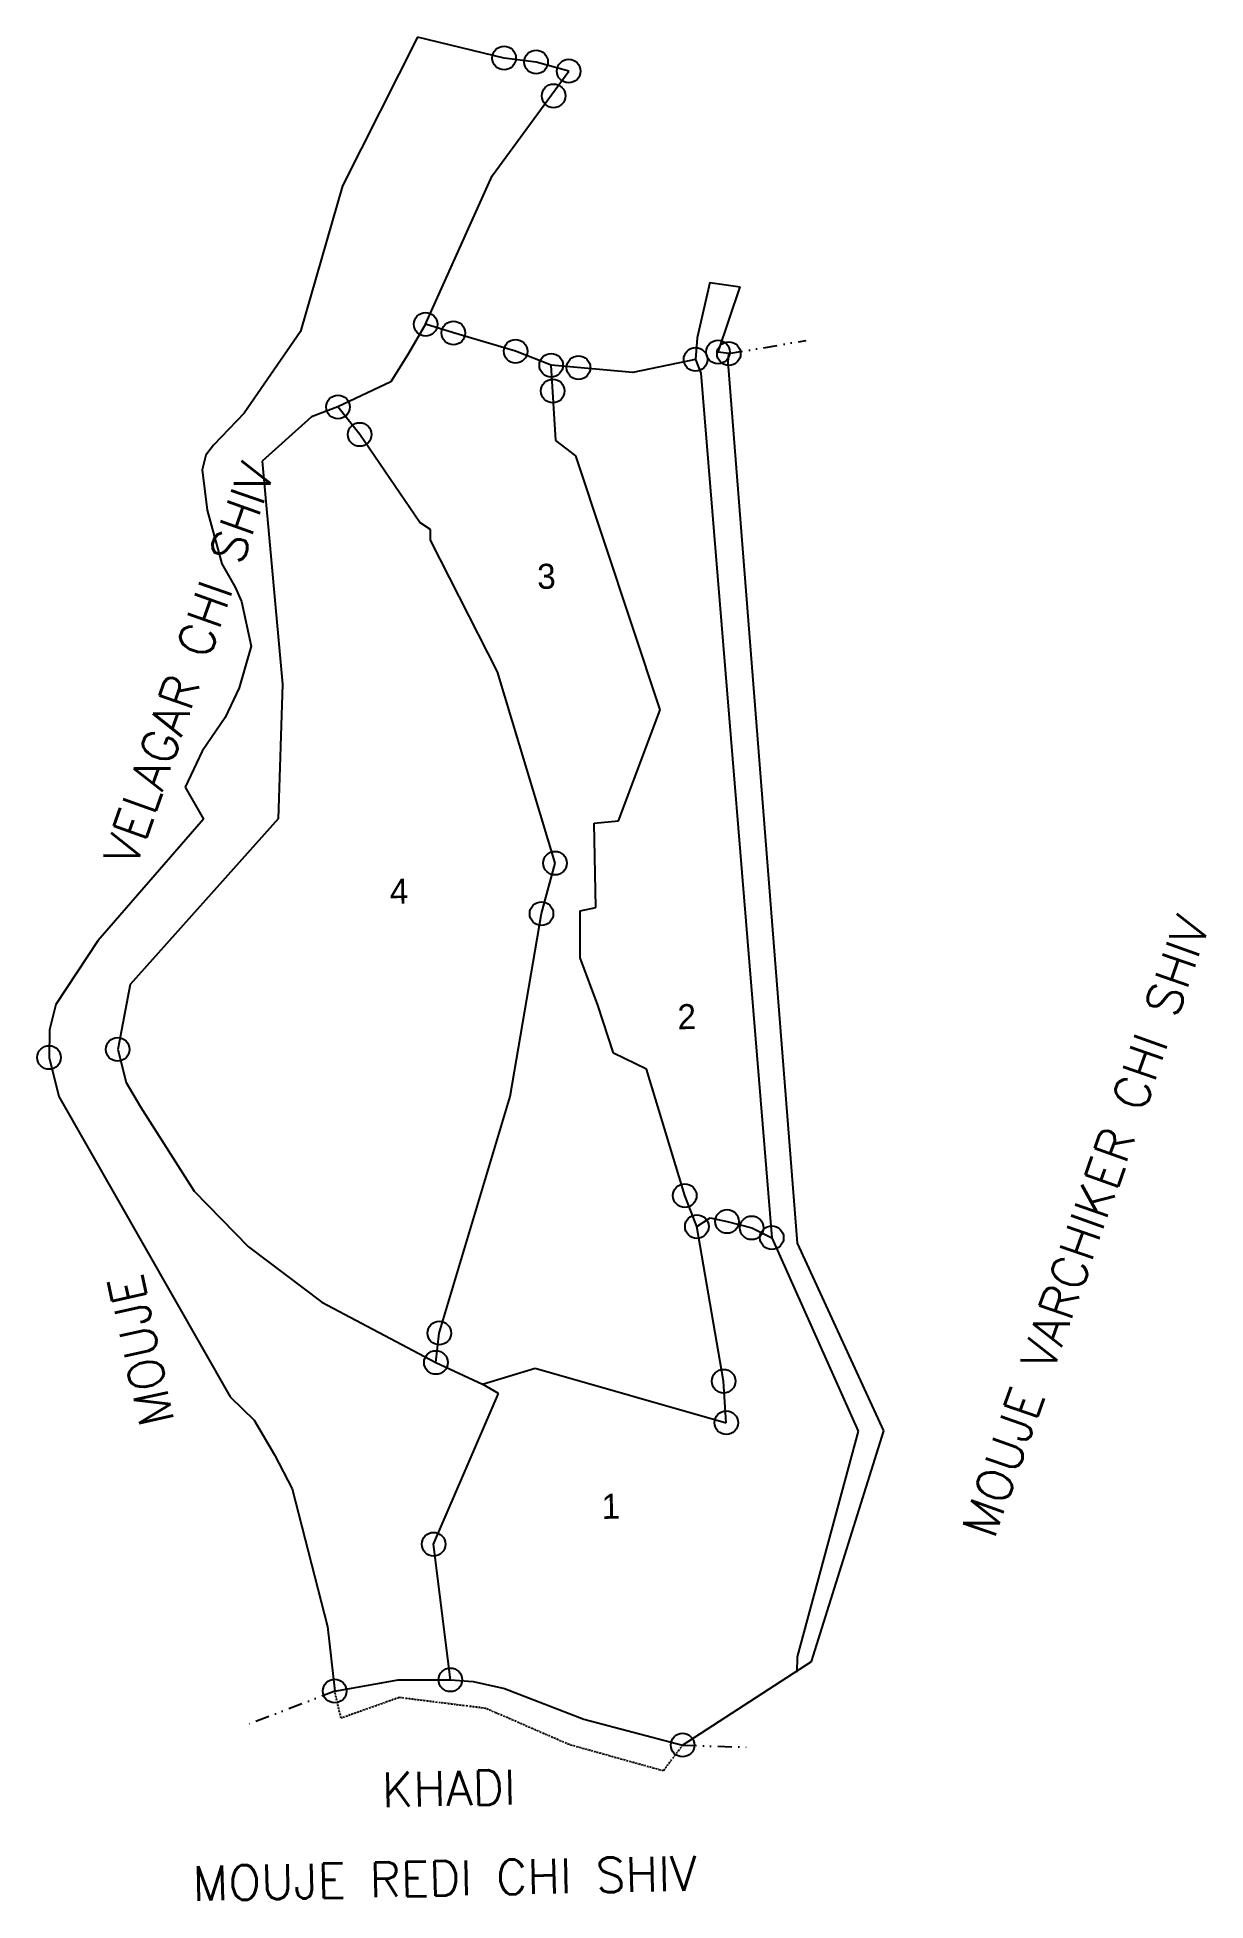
# Model space of a CAD drawing. Header units: metres. Extents: x 357250 to 357671, y 1742631 to 1743301.
import ezdxf
from ezdxf.enums import TextEntityAlignment as Align

# ---------------------------------------------------------------- set-up
doc = ezdxf.new("R2010")
doc.units = ezdxf.units.M
doc.header["$MEASUREMENT"] = 0
doc.linetypes.add('DASHDOT', pattern=[1, 0.5, -0.25, 0, -0.25])
doc.linetypes.add('DIVIDE', pattern=[1.25, 0.5, -0.25, 0, -0.25, 0, -0.25])
for name, color, linetype in [('OFF', 1, 'Continuous'), ('POLY_PARCEL', 6, 'Continuous'), ('POLY_ROAD', 30, 'Continuous'), ('POLY_WATER', 4, 'Continuous'), ('TEXT_MAPOUT', 7, 'Continuous'), ('TEXT_PARCEL', 7, 'Continuous'), ('V_BOUND_LINE', 7, 'Continuous'), ('V_BOUND_STREAM_LINE', 7, 'DASHDOT'), ('V_DIVIDE_LINE', 7, 'DIVIDE')]:
    doc.layers.add(name, color=color, linetype=linetype)
doc.styles.get("Standard").update_dxf_attribs({"font": 'simplex.shx'})
doc.styles.add('TEXT_MAP', font='')
doc.styles.get('TEXT_MAP').set_extended_font_data('Kruti Dev 050')

msp = doc.modelspace()

# ---------------------------------------------------------------- linework, layer by layer
for centre in [(357418.19, 1743293.77), (357429.7, 1743292.33), (357441.43, 1743289.07), (357435.99, 1743280.15), (357389.94, 1743197.95), (357399.94, 1743194.83), (357422.32, 1743188.24), (357435.12, 1743183.22), (357487.08, 1743185.33), (357495.16, 1743187.97), (357499.05, 1743187.4), (357444.95, 1743182.35), (357435.69, 1743173.96), (357358.41, 1743168.2), (357366.22, 1743158.3), (357436.51, 1743004.06), (357431.65, 1742985.89), (357279.13, 1742937.05), (357254.44, 1742934.14), (357483.2, 1742884.44), (357498.42, 1742875.14), (357487.55, 1742873.29), (357507.29, 1742872.84), (357514.52, 1742869.29), (357394.86, 1742834.98), (357393.64, 1742824.39), (357497.18, 1742817.66), (357498.15, 1742802.72), (357392.81, 1742759), (357398.86, 1742710.2), (357357.22, 1742706.16), (357482.42, 1742686.73)]:
    msp.add_circle(centre, 4.25)
at = {"layer": 'OFF'}
msp.add_line((357492.17, 1743212.98), (357503.16, 1743211.44), dxfattribs=at)
at = {"layer": 'POLY_PARCEL'}
for p, q in [((357389.94, 1743197.95), (357383.8, 1743187.45)), ((357383.8, 1743187.45), (357377.43, 1743177.28)), ((357436.79, 1743156.12), (357435.12, 1743183.22)), ((357377.43, 1743177.28), (357358.41, 1743168.2)), ((357358.41, 1743168.2), (357348.84, 1743164.69)), ((357366.22, 1743158.3), (357358.41, 1743168.2)), ((357358.41, 1743168.2), (357358.41, 1743168.2)), ((357358.41, 1743168.2), (357358.41, 1743168.2)), ((357358.41, 1743168.2), (357358.41, 1743168.2)), ((357348.84, 1743164.69), (357331.1, 1743148.74)), ((357387.83, 1743126.68), (357366.22, 1743158.3)), ((357366.22, 1743158.3), (357366.22, 1743158.3)), ((357366.22, 1743158.3), (357366.22, 1743158.3)), ((357443.98, 1743150.62), (357436.79, 1743156.12)), ((357331.1, 1743148.74), (357331.1, 1743148.74)), ((357331.1, 1743148.74), (357338.41, 1743068.45)), ((357474.4, 1743059.29), (357443.98, 1743150.62)), ((357443.98, 1743150.62), (357443.98, 1743150.62)), ((357443.98, 1743150.62), (357443.98, 1743150.62)), ((357391.66, 1743124.11), (357387.83, 1743126.68)), ((357391.74, 1743120.34), (357391.66, 1743124.11)), ((357415.79, 1743072.86), (357391.74, 1743120.34)), ((357391.74, 1743120.34), (357391.74, 1743120.34)), ((357391.74, 1743120.34), (357391.74, 1743120.34)), ((357391.74, 1743120.34), (357391.74, 1743120.34)), ((357391.74, 1743120.34), (357391.74, 1743120.34)), ((357338.41, 1743068.45), (357336.93, 1743020.04)), ((357338.41, 1743068.45), (357338.41, 1743068.45)), ((357436.51, 1743004.06), (357415.79, 1743072.86)), ((357415.79, 1743072.86), (357415.79, 1743072.86)), ((357459.37, 1743019.31), (357474.4, 1743059.29)), ((357474.4, 1743059.29), (357474.4, 1743059.29)), ((357474.4, 1743059.29), (357474.4, 1743059.29)), ((357474.4, 1743059.29), (357474.4, 1743059.29)), ((357336.93, 1743020.04), (357283.59, 1742960.44)), ((357336.93, 1743020.04), (357336.93, 1743020.04)), ((357336.93, 1743020.04), (357336.93, 1743020.04)), ((357450.55, 1743018.42), (357459.37, 1743019.31)), ((357451.18, 1742988.06), (357450.55, 1743018.42)), ((357431.65, 1742985.89), (357436.51, 1743004.06)), ((357436.51, 1743004.06), (357436.51, 1743004.06)), ((357420.41, 1742920.14), (357431.65, 1742985.89)), ((357431.65, 1742985.89), (357431.65, 1742985.89)), ((357445.54, 1742986.89), (357451.18, 1742988.06)), ((357445.54, 1742969.94), (357445.54, 1742986.89)), ((357451.93, 1742952.91), (357445.54, 1742969.94)), ((357283.59, 1742960.44), (357279.13, 1742937.05)), ((357283.59, 1742960.44), (357283.59, 1742960.44)), ((357283.59, 1742960.44), (357283.59, 1742960.44)), ((357457.59, 1742935.72), (357451.93, 1742952.91)), ((357279.13, 1742937.05), (357282.2, 1742925.11)), ((357469.37, 1742929.96), (357457.59, 1742935.72)), ((357483.2, 1742884.44), (357469.37, 1742929.96)), ((357282.2, 1742925.11), (357287.33, 1742916.38)), ((357394.86, 1742834.98), (357420.41, 1742920.14)), ((357420.41, 1742920.14), (357420.41, 1742920.14)), ((357287.33, 1742916.38), (357306.69, 1742886.06)), ((357306.69, 1742886.06), (357306.69, 1742886.06)), ((357306.69, 1742886.06), (357326.19, 1742865.99)), ((357487.55, 1742873.29), (357483.2, 1742884.44)), ((357483.2, 1742884.44), (357483.2, 1742884.44)), ((357487.55, 1742873.29), (357492.32, 1742876.39)), ((357497.18, 1742817.66), (357487.55, 1742873.29)), ((357487.55, 1742873.29), (357487.55, 1742873.29)), ((357492.32, 1742876.39), (357498.42, 1742875.14)), ((357498.42, 1742875.14), (357507.29, 1742872.84)), ((357507.29, 1742872.84), (357514.52, 1742869.29)), ((357326.19, 1742865.99), (357352.54, 1742846.14)), ((357352.54, 1742846.14), (357352.54, 1742846.14)), ((357352.54, 1742846.14), (357352.54, 1742846.14)), ((357352.54, 1742846.14), (357393.64, 1742824.39)), ((357393.64, 1742824.39), (357394.86, 1742834.98)), ((357393.64, 1742824.39), (357393.64, 1742824.39)), ((357393.64, 1742824.39), (357410.42, 1742816.61)), ((357410.42, 1742816.61), (357429.39, 1742822.3)), ((357429.39, 1742822.3), (357429.39, 1742822.3)), ((357429.39, 1742822.3), (357498.15, 1742802.72)), ((357392.81, 1742759), (357416.17, 1742813.21)), ((357416.17, 1742813.21), (357410.42, 1742816.61)), ((357416.17, 1742813.21), (357416.17, 1742813.21)), ((357498.15, 1742802.72), (357497.18, 1742817.66)), ((357497.18, 1742817.66), (357497.18, 1742817.66)), ((357498.15, 1742802.72), (357498.15, 1742802.72)), ((357498.15, 1742802.72), (357498.15, 1742802.72)), ((357398.86, 1742710.2), (357392.81, 1742759)), ((357392.81, 1742759), (357392.81, 1742759)), ((357398.86, 1742710.2), (357398.86, 1742710.2))]:
    msp.add_line(p, q, dxfattribs=at)
at = {"layer": 'POLY_ROAD'}
for p, q in [((357487.08, 1743185.33), (357487.08, 1743185.33)), ((357487.08, 1743185.33), (357488.94, 1743180.42)), ((357488.94, 1743180.42), (357488.94, 1743180.42)), ((357488.94, 1743180.42), (357488.94, 1743180.42)), ((357488.94, 1743180.42), (357514.52, 1742869.29)), ((357514.52, 1742869.29), (357514.52, 1742869.29)), ((357514.52, 1742869.29), (357514.52, 1742869.29)), ((357514.52, 1742869.29), (357514.52, 1742869.29)), ((357514.52, 1742869.29), (357514.52, 1742869.29)), ((357514.52, 1742869.29), (357545.65, 1742799.67)), ((357545.65, 1742799.67), (357523.61, 1742718.43)), ((357545.65, 1742799.67), (357545.65, 1742799.67)), ((357545.65, 1742799.67), (357545.65, 1742799.67)), ((357545.65, 1742799.67), (357545.65, 1742799.67)), ((357523.61, 1742718.43), (357523.49, 1742713.02)), ((357523.61, 1742718.43), (357523.61, 1742718.43))]:
    msp.add_line(p, q, dxfattribs=at)
at = {"layer": 'POLY_WATER'}
for p, q in [((357357.22, 1742706.16), (357380.12, 1742710.17)), ((357380.12, 1742710.17), (357398.86, 1742710.2)), ((357398.86, 1742710.2), (357407, 1742709.66)), ((357407, 1742709.66), (357418.37, 1742707.07)), ((357418.37, 1742707.07), (357446.88, 1742696)), ((357446.88, 1742696), (357482.42, 1742686.73))]:
    msp.add_line(p, q, dxfattribs=at)
at = {"layer": 'V_BOUND_LINE'}
for p, q in [((357387.06, 1743301.23), (357360.02, 1743247.77)), ((357418.19, 1743293.77), (357387.06, 1743301.23)), ((357413.92, 1743251.4), (357441.43, 1743289.07)), ((357429.7, 1743292.33), (357418.19, 1743293.77)), ((357441.43, 1743289.07), (357429.7, 1743292.33)), ((357360.02, 1743247.77), (357344.96, 1743195.34)), ((357389.94, 1743197.95), (357413.92, 1743251.4)), ((357492.17, 1743212.98), (357487.63, 1743193.11)), ((357495.16, 1743187.97), (357503.16, 1743211.44)), ((357344.96, 1743195.34), (357324.7, 1743165.97)), ((357399.94, 1743194.83), (357389.94, 1743197.95)), ((357422.32, 1743188.24), (357399.94, 1743194.83)), ((357435.12, 1743183.22), (357422.32, 1743188.24)), ((357487.63, 1743193.11), (357487.08, 1743185.33)), ((357499.05, 1743187.4), (357495.16, 1743187.97)), ((357498.78, 1743184.29), (357499.05, 1743187.4)), ((357464.55, 1743180.63), (357435.12, 1743183.22)), ((357487.08, 1743185.33), (357464.55, 1743180.63)), ((357487.08, 1743185.33), (357487.08, 1743185.33)), ((357523.71, 1742867.3), (357498.78, 1743184.29)), ((357324.7, 1743165.97), (357313.63, 1743154.44)), ((357313.63, 1743154.44), (357310.87, 1743150.85)), ((357310.87, 1743150.85), (357309.57, 1743145.53)), ((357309.57, 1743145.53), (357311.28, 1743131.09)), ((357311.28, 1743131.09), (357316.62, 1743111.78)), ((357316.62, 1743111.78), (357321.39, 1743103.4)), ((357321.39, 1743103.4), (357323.63, 1743098.26)), ((357323.63, 1743098.26), (357327.15, 1743082.09)), ((357327.15, 1743082.09), (357322.86, 1743067.17)), ((357322.86, 1743067.17), (357317.78, 1743056.47)), ((357317.78, 1743056.47), (357309.54, 1743044.3)), ((357309.54, 1743044.3), (357303.44, 1743031.46)), ((357303.44, 1743031.46), (357310.04, 1743019.95)), ((357310.04, 1743019.95), (357271.96, 1742976.17)), ((357271.96, 1742976.17), (357256.88, 1742953.26)), ((357256.88, 1742953.26), (357254.59, 1742944.03)), ((357254.59, 1742944.03), (357254.44, 1742934.14)), ((357254.44, 1742934.14), (357257.92, 1742920.09)), ((357257.92, 1742920.09), (357319.57, 1742811.99)), ((357554.8, 1742799.79), (357523.71, 1742867.3)), ((357319.57, 1742811.99), (357328.22, 1742803.69)), ((357328.22, 1742803.69), (357335.55, 1742791.13)), ((357528.82, 1742716.75), (357554.8, 1742799.79)), ((357335.55, 1742791.13), (357341.94, 1742778.94)), ((357341.94, 1742778.94), (357354.63, 1742729.41)), ((357354.63, 1742729.41), (357357.22, 1742706.16)), ((357482.42, 1742686.73), (357528.82, 1742716.75))]:
    msp.add_line(p, q, dxfattribs=at)
at = {"layer": 'V_BOUND_STREAM_LINE'}
for p, q in [((357359.51, 1742696.4), (357357.22, 1742706.16)), ((357380.38, 1742703.83), (357359.51, 1742696.4)), ((357411.63, 1742699.92), (357380.38, 1742703.83)), ((357441.67, 1742686.88), (357411.63, 1742699.92)), ((357475.49, 1742677.43), (357441.67, 1742686.88)), ((357482.42, 1742686.73), (357475.49, 1742677.43))]:
    msp.add_line(p, q, dxfattribs=at)
at = {"layer": 'V_DIVIDE_LINE', "ltscale": 10}
for p, q in [((357499.05, 1743187.4), (357526.89, 1743192.15)), ((357357.22, 1742706.16), (357325.31, 1742693.86)), ((357357.22, 1742706.16), (357357.22, 1742706.16)), ((357482.42, 1742686.73), (357506.48, 1742685.93))]:
    msp.add_line(p, q, dxfattribs=at)

# ---------------------------------------------------------------- texts
at = {"layer": 'TEXT_MAPOUT'}
for s, height, rotation, p in [('VELAGAR CHI SHIV', 12.4904, 70.67883, (357285.58, 1743002.2)), ('MOUJE VARCHIKER CHI SHIV', 12.4904, 70.67883, (357594.51, 1742760.47)), ('MOUJE', 12.49, 102.4047, (357299.5, 1742803.17)), ('KHADI', 12.49, 1.17773, (357374.34, 1742664.39)), ('MOUJE REDI CHI SHIV', 12.4904, 1.17773, (357306.22, 1742630.68))]:
    msp.add_text(s, height=height, rotation=rotation, dxfattribs=at).set_placement(p)
at = {"layer": 'TEXT_PARCEL', "style": 'TEXT_MAP'}
for s, p in [('3', (357433.42, 1743107.28)), ('4', (357380.37, 1742993.94)), ('2', (357483.91, 1742948.9)), ('1', (357456.59, 1742772.65))]:
    msp.add_text(s, height=8.99, rotation=1.17773, dxfattribs=at).set_placement(p, align=Align.MIDDLE)

doc.saveas('drawing.dxf')
